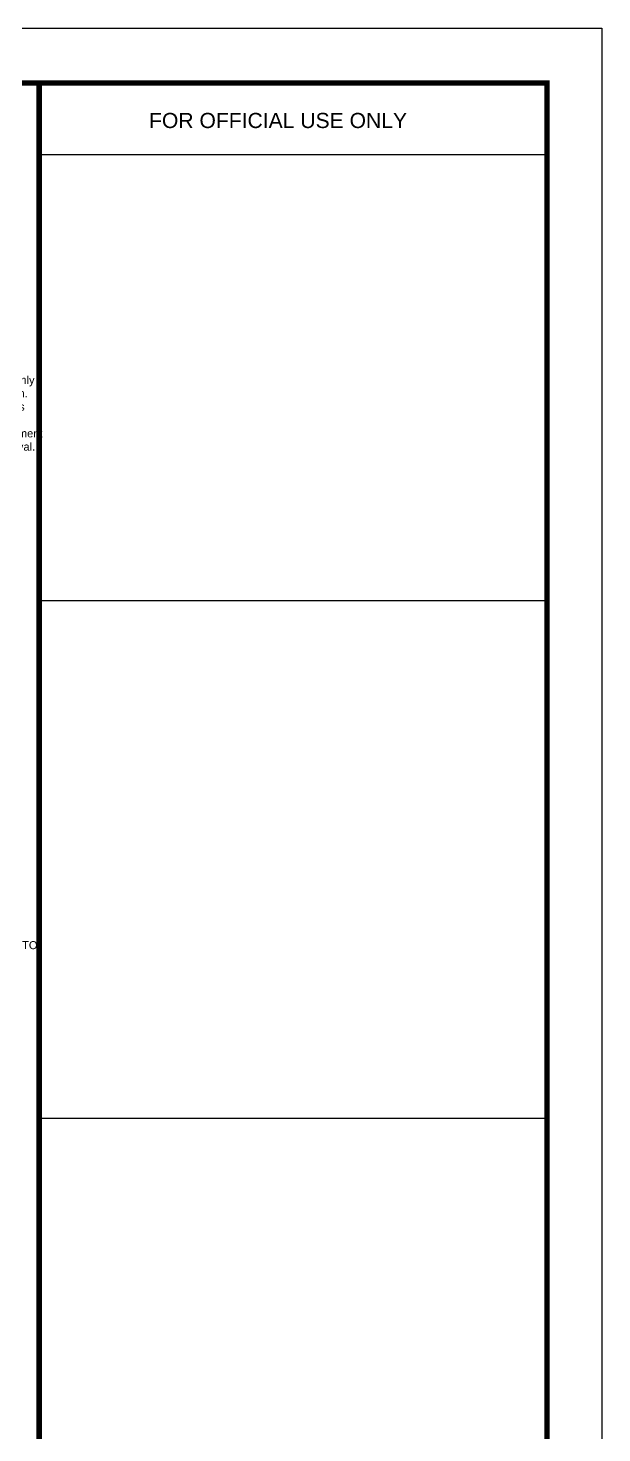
# Model space of a CAD drawing. Header units: inches. Extents: x -9998782 to 66725, y -6520505 to 8308.
# Drawn here: x -4993801 to -4993298, y -3258476 to -3257248 of the extents above; entities that cross this region are included whole.
import ezdxf

# ---------------------------------------------------------------- set-up
doc = ezdxf.new("R2010")
doc.units = ezdxf.units.IN
doc.header["$LTSCALE"] = 2
doc.header["$MEASUREMENT"] = 0
doc.layers.get('0').update_dxf_attribs({"linetype": 'CONTINUOUS'})
doc.layers.add('texts', color=152, linetype='CONTINUOUS', lineweight=35)
doc.styles.add('Labels', font='arial.ttf', dxfattribs={"height": 8})
doc.styles.add('titles', font='arial.ttf')

# ---------------------------------------------------------------- blocks, each defined once
blk = doc.blocks.new('FGDF')
at = {"layer": 'texts', "color": 254, "ltscale": 0.1, "style": 'Labels'}
blk.add_text('BE SPLICED ACCORDING TO', height=7, dxfattribs=at).set_placement((98530.9, -10289.3))
at = {"layer": 'texts', "color": 254, "ltscale": 0.1, "insert": (98512.5, -9815.9), "char_height": 7, "attachment_point": 4, "style": 'Labels'}
blk.add_mtext('\\A1;Note:\\P\\pi-9,l9,t9;- Lap splices shall be provided only \\P\\pi0,l0,tz;   in the middle half of the column.\\P\\pi-9,l9,t9;- Only 50% of the column re-bars \\P   shall be lapped at a section.\\P- At Lap splices, shear reinforcement\\P  shall be provided at close interval.', dxfattribs=at)

msp = doc.modelspace()

# ---------------------------------------------------------------- linework, layer by layer
for p, q in [((-4993791.1, -3257358.09), (-4993346.45, -3257358.09)), ((-4993791.1, -3257748.41), (-4993346.45, -3257748.41)), ((-4993791.1, -3258201.15), (-4993346.45, -3258201.15))]:
    msp.add_line(p, q)
msp.add_lwpolyline([(-4996473.25, -3259492.71), (-4996473.25, -3257247.67), (-4993298.45, -3257247.67), (-4993298.45, -3259492.71)], close=True)
at = {"const_width": 4.8}
msp.add_lwpolyline([(-4993346.45, -3259444.71), (-4993346.45, -3257295.67), (-4996329.25, -3257295.67), (-4996329.25, -3259444.71)], close=True, dxfattribs=at)
msp.add_lwpolyline([(-4993791.1, -3259444.71), (-4993791.1, -3257295.67)], dxfattribs=at)

# ---------------------------------------------------------------- block references
at = {"color": 5, "lineweight": 35}
msp.add_blockref('FGDF', (-5092459.73, -3247763.93), dxfattribs=at)

# ---------------------------------------------------------------- texts
at = {"insert": (-4993694.88, -3257321.85), "char_height": 13.2283, "attachment_point": 1, "style": 'titles'}
msp.add_mtext('FOR OFFICIAL USE ONLY', dxfattribs=at)

doc.saveas('drawing.dxf')
